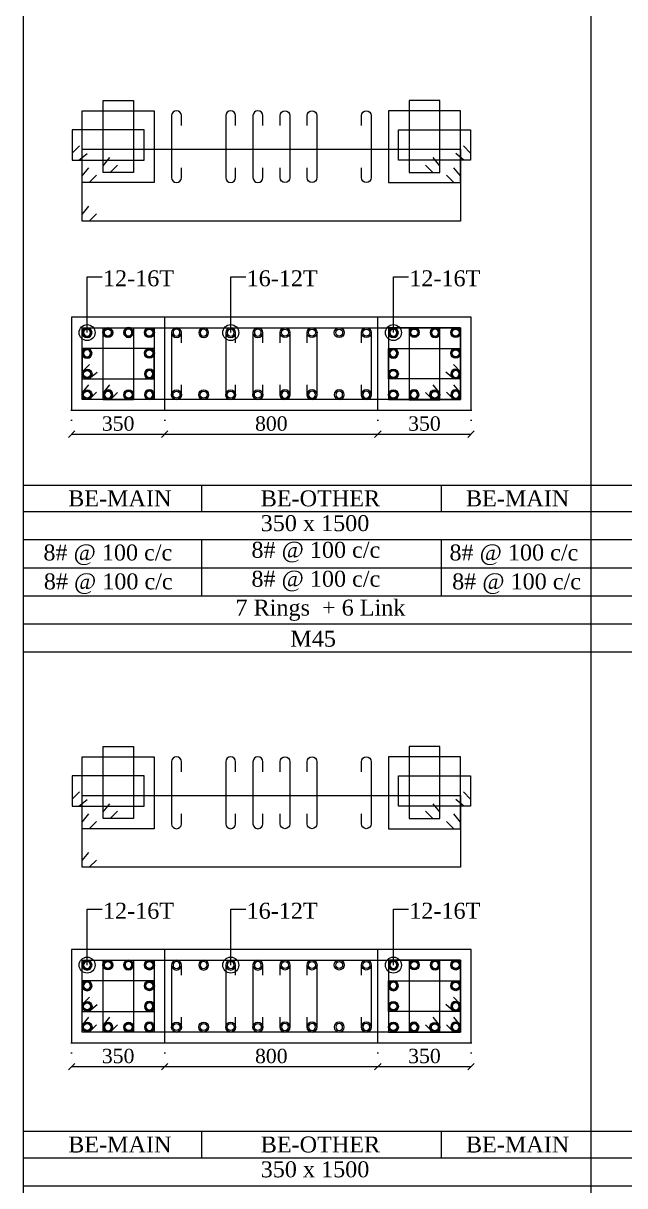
# Model space of a CAD drawing. Header units: millimetres. Extents: x 303 to 27724, y 300 to 68956.
# Drawn here: x 303 to 2561, y 30529 to 34898 of the extents above; entities that cross this region are included whole.
import ezdxf

# ---------------------------------------------------------------- set-up
doc = ezdxf.new("R2010")
doc.units = ezdxf.units.MM
doc.linetypes.add('( Hidden )', pattern=[0.375, 0.25, -0.125])
doc.linetypes.add('DOT2', pattern=[0.125, 0, -0.125])
doc.layers.get('Defpoints').update_dxf_attribs({"lineweight": 0})
for name, color, linetype, lineweight in [('S-COL. STEEL DIA', 1, 'Continuous', 9), ('S-DIM FOOTING', 7, 'Continuous', 0), ('S-SECTION', 5, 'Continuous', 0), ('S-SECTION MARK', 7, 'Continuous', 0), ('S-SHEET', 7, 'Continuous', 0), ('S-STEEL', 1, 'Continuous', 9), ('S-STEEL-1', 1, 'Continuous', 0), ('S-STEEL-1 C.S.', 106, 'Continuous', 0), ('S-TEXT', 7, 'Continuous', 0)]:
    doc.layers.add(name, color=color, linetype=linetype, lineweight=lineweight)
doc.styles.add('AR', font='ARIALUNI.TTF', dxfattribs={"width": 0.8})
doc.styles.add('S-ROMANS', font='times.ttf')
doc.styles.add('TEXT', font='times.ttf')
doc.dimstyles.new('100', dxfattribs={"dimtxt": 180, "dimasz": 80, "dimexe": 0.18, "dimexo": 0.0625, "dimgap": 1, "dimtad": 1, "dimdec": 0, "dimzin": 0, "dimdsep": 46, "dimtxsty": 'AR', "dimblk": 'DOT', "dimcen": 0.09, "dimse1": 1, "dimse2": 1, "dimclrd": 50, "dimclrt": 256, "dimadec": 0, "dimazin": 0, "dimtfac": 1, "dimtdec": 0, "dimtix": 1, "dimtofl": 0, "dimtmove": 2, "dimatfit": 0, "dimfxl": 1, "dimtolj": 1, "dimtzin": 0, "dimlwd": -1, "dimarcsym": 0})
doc.dimstyles.new('SETU', dxfattribs={"dimtxt": 230, "dimasz": 0.2, "dimexe": 0.1, "dimexo": 0.1, "dimgap": 0.05, "dimtad": 1, "dimdec": 0, "dimzin": 0, "dimdsep": 46, "dimtxsty": 'TEXT', "dimblk": 'OBLIQUE', "dimcen": 0.09, "dimdle": 0.1, "dimclrd": 4, "dimclre": 256, "dimclrt": 256, "dimadec": 1, "dimazin": 0, "dimtfac": 1, "dimtdec": 0, "dimtix": 1, "dimtofl": 0, "dimtmove": 2, "dimatfit": 0, "dimfxl": 1, "dimtolj": 1, "dimtzin": 0, "dimlwd": -1, "dimlwe": -1, "dimarcsym": 1})

# ---------------------------------------------------------------- blocks, each defined once
blk = doc.blocks.new('*U4')
at = {"layer": 'S-COL. STEEL DIA'}
h = blk.add_hatch(color=256, dxfattribs=at)
h.dxf.hatch_style = 1
h.paths.add_polyline_path([(-18.5, 0, 1), (18.5, 0, 1)])
h.paths.add_polyline_path([(13, 0, -1), (-13, 0, -1)], flags=16)
at = {"layer": 'S-COL. STEEL DIA', "lineweight": 5}
for radius in [18.5, 13]:
    blk.add_circle((0, 0), radius, dxfattribs=at)
blk = doc.blocks.new('_Oblique')
at = {"color": 0, "linetype": 'ByBlock', "lineweight": -2}
blk.add_line((-0.5, -0.5), (0.5, 0.5), dxfattribs=at)
blk = doc.blocks.new('*D1884')
at = {"layer": 'Defpoints', "color": 0}
for p in [(484.2, 31067.1), (834.2, 31067.1), (834.2, 30977.3)]:
    blk.add_point(p, dxfattribs=at)
at = {"layer": 'S-DIM FOOTING', "linetype": 'DOT2', "ltscale": 300}
for p, q in [((484.2, 31067), (484.2, 30977.1)), ((834.2, 31067), (834.2, 30977.1))]:
    blk.add_line(p, q, dxfattribs=at)
at = {"layer": 'S-DIM FOOTING', "ltscale": 300}
blk.add_line((484.1, 30977.3), (834.3, 30977.3), dxfattribs=at)
at = {"layer": 'S-DIM FOOTING', "linetype": 'ByBlock', "xscale": 24, "yscale": 24, "zscale": 24, "rotation": 180}
blk.add_blockref('_Oblique', (484.2, 30977.3), dxfattribs=at)
at = {"layer": 'S-DIM FOOTING', "linetype": 'ByBlock', "xscale": 24, "yscale": 24, "zscale": 24}
blk.add_blockref('_Oblique', (834.2, 30977.3), dxfattribs=at)
at = {"layer": 'S-DIM FOOTING', "insert": (659.2, 31016.7), "char_height": 54, "attachment_point": 5, "style": 'TEXT'}
blk.add_mtext('\\A1;350', dxfattribs=at)
blk = doc.blocks.new('*D1885')
at = {"layer": 'Defpoints', "color": 0}
for p in [(834.2, 31067.1), (1634.2, 31067.1), (1634.2, 30977.3)]:
    blk.add_point(p, dxfattribs=at)
at = {"layer": 'S-DIM FOOTING', "linetype": 'DOT2', "ltscale": 300}
for p, q in [((834.2, 31067), (834.2, 30977.1)), ((1634.2, 31067), (1634.2, 30977.1))]:
    blk.add_line(p, q, dxfattribs=at)
at = {"layer": 'S-DIM FOOTING', "ltscale": 300}
blk.add_line((834.1, 30977.3), (1634.3, 30977.3), dxfattribs=at)
at = {"layer": 'S-DIM FOOTING', "linetype": 'ByBlock', "xscale": 24, "yscale": 24, "zscale": 24, "rotation": 180}
blk.add_blockref('_Oblique', (834.2, 30977.3), dxfattribs=at)
at = {"layer": 'S-DIM FOOTING', "linetype": 'ByBlock', "xscale": 24, "yscale": 24, "zscale": 24}
blk.add_blockref('_Oblique', (1634.2, 30977.3), dxfattribs=at)
at = {"layer": 'S-DIM FOOTING', "insert": (1234.2, 31016.7), "char_height": 54, "attachment_point": 5, "style": 'TEXT'}
blk.add_mtext('\\A1;800', dxfattribs=at)
blk = doc.blocks.new('*D1886')
at = {"layer": 'Defpoints', "color": 0}
for p in [(1634.2, 31067.1), (1984.2, 31067.1), (1984.2, 30977.3)]:
    blk.add_point(p, dxfattribs=at)
at = {"layer": 'S-DIM FOOTING', "linetype": 'DOT2', "ltscale": 300}
for p, q in [((1634.2, 31067), (1634.2, 30977.1)), ((1984.2, 31067), (1984.2, 30977.1))]:
    blk.add_line(p, q, dxfattribs=at)
at = {"layer": 'S-DIM FOOTING', "ltscale": 300}
blk.add_line((1634.1, 30977.3), (1984.3, 30977.3), dxfattribs=at)
at = {"layer": 'S-DIM FOOTING', "linetype": 'ByBlock', "xscale": 24, "yscale": 24, "zscale": 24, "rotation": 180}
blk.add_blockref('_Oblique', (1634.2, 30977.3), dxfattribs=at)
at = {"layer": 'S-DIM FOOTING', "linetype": 'ByBlock', "xscale": 24, "yscale": 24, "zscale": 24}
blk.add_blockref('_Oblique', (1984.2, 30977.3), dxfattribs=at)
at = {"layer": 'S-DIM FOOTING', "insert": (1809.2, 31016.7), "char_height": 54, "attachment_point": 5, "style": 'TEXT'}
blk.add_mtext('\\A1;350', dxfattribs=at)
blk = doc.blocks.new('*U6')
at = {"layer": 'S-COL. STEEL DIA', "lineweight": 5}
for radius in [18.5, 13, 13]:
    blk.add_circle((0, 0), radius, dxfattribs=at)
blk = doc.blocks.new('_Dot')
at = {"linetype": 'ByBlock', "lineweight": -2}
blk.add_line((-0.5, 0), (-1, 0), dxfattribs=at)
at = {"linetype": 'ByBlock', "const_width": 0.5}
blk.add_lwpolyline([(-0.25, 0, 1), (0.25, 0, 1)], format="xyb", close=True, dxfattribs=at)
blk = doc.blocks.new('*D1887')
at = {"layer": 'Defpoints', "color": 0}
for p in [(484.2, 33443.7), (834.2, 33443.7), (834.2, 33353.8)]:
    blk.add_point(p, dxfattribs=at)
at = {"layer": 'S-DIM FOOTING', "linetype": 'DOT2', "ltscale": 300}
for p, q in [((484.2, 33443.5), (484.2, 33353.7)), ((834.2, 33443.5), (834.2, 33353.7))]:
    blk.add_line(p, q, dxfattribs=at)
at = {"layer": 'S-DIM FOOTING', "ltscale": 300}
blk.add_line((484.1, 33353.8), (834.3, 33353.8), dxfattribs=at)
at = {"layer": 'S-DIM FOOTING', "linetype": 'ByBlock', "xscale": 24, "yscale": 24, "zscale": 24, "rotation": 180}
blk.add_blockref('_Oblique', (484.2, 33353.8), dxfattribs=at)
at = {"layer": 'S-DIM FOOTING', "linetype": 'ByBlock', "xscale": 24, "yscale": 24, "zscale": 24}
blk.add_blockref('_Oblique', (834.2, 33353.8), dxfattribs=at)
at = {"layer": 'S-DIM FOOTING', "insert": (659.2, 33393.3), "char_height": 54, "attachment_point": 5, "style": 'TEXT'}
blk.add_mtext('\\A1;350', dxfattribs=at)
blk = doc.blocks.new('*D1888')
at = {"layer": 'Defpoints', "color": 0}
for p in [(834.2, 33443.7), (1634.2, 33443.7), (1634.2, 33353.8)]:
    blk.add_point(p, dxfattribs=at)
at = {"layer": 'S-DIM FOOTING', "linetype": 'DOT2', "ltscale": 300}
for p, q in [((834.2, 33443.5), (834.2, 33353.7)), ((1634.2, 33443.5), (1634.2, 33353.7))]:
    blk.add_line(p, q, dxfattribs=at)
at = {"layer": 'S-DIM FOOTING', "ltscale": 300}
blk.add_line((834.1, 33353.8), (1634.3, 33353.8), dxfattribs=at)
at = {"layer": 'S-DIM FOOTING', "linetype": 'ByBlock', "xscale": 24, "yscale": 24, "zscale": 24, "rotation": 180}
blk.add_blockref('_Oblique', (834.2, 33353.8), dxfattribs=at)
at = {"layer": 'S-DIM FOOTING', "linetype": 'ByBlock', "xscale": 24, "yscale": 24, "zscale": 24}
blk.add_blockref('_Oblique', (1634.2, 33353.8), dxfattribs=at)
at = {"layer": 'S-DIM FOOTING', "insert": (1234.2, 33393.3), "char_height": 54, "attachment_point": 5, "style": 'TEXT'}
blk.add_mtext('\\A1;800', dxfattribs=at)
blk = doc.blocks.new('*D1889')
at = {"layer": 'Defpoints', "color": 0}
for p in [(1634.2, 33443.7), (1984.2, 33443.7), (1984.2, 33353.8)]:
    blk.add_point(p, dxfattribs=at)
at = {"layer": 'S-DIM FOOTING', "linetype": 'DOT2', "ltscale": 300}
for p, q in [((1634.2, 33443.5), (1634.2, 33353.7)), ((1984.2, 33443.5), (1984.2, 33353.7))]:
    blk.add_line(p, q, dxfattribs=at)
at = {"layer": 'S-DIM FOOTING', "ltscale": 300}
blk.add_line((1634.1, 33353.8), (1984.3, 33353.8), dxfattribs=at)
at = {"layer": 'S-DIM FOOTING', "linetype": 'ByBlock', "xscale": 24, "yscale": 24, "zscale": 24, "rotation": 180}
blk.add_blockref('_Oblique', (1634.2, 33353.8), dxfattribs=at)
at = {"layer": 'S-DIM FOOTING', "linetype": 'ByBlock', "xscale": 24, "yscale": 24, "zscale": 24}
blk.add_blockref('_Oblique', (1984.2, 33353.8), dxfattribs=at)
at = {"layer": 'S-DIM FOOTING', "insert": (1809.2, 33393.3), "char_height": 54, "attachment_point": 5, "style": 'TEXT'}
blk.add_mtext('\\A1;350', dxfattribs=at)

msp = doc.modelspace()

# ---------------------------------------------------------------- linework, layer by layer
at = {"layer": 'S-SECTION'}
for points, elevation in [([(1984.2, 33443.7), (1984.2, 33793.7), (484.2, 33793.7), (484.2, 33443.7)], 8.9), ([(1984.2, 31067.1), (1984.2, 31417.1), (484.2, 31417.1), (484.2, 31067.1)], -0.2)]:
    msp.add_lwpolyline(points, close=True, dxfattribs=dict(at, elevation=elevation))
at = {"layer": 'S-SHEET'}
for p, q in [((303, 68956, -1.6), (303, 299.8, -1.1)), ((2433.6, 68956, -1.7), (2433.6, 299.8, -1.2)), ((303, 33162.3, 7.4), (27724.1, 33162.3, 7.4)), ((971.6, 33162.3, -1.3), (971.6, 33062.8, -1.3)), ((1871.6, 33162.3, -1.3), (1871.6, 33062.8, -1.3)), ((303, 33062.8, -0.7), (27724.1, 33062.8, -0.7)), ((303, 32957.5, -0.7), (27724.1, 32957.5, -0.7)), ((303, 32957.5, -0.7), (27724.1, 32957.5, -0.7)), ((971.6, 32957.5, -1.3), (971.6, 32746.2, -1.3)), ((1871.6, 32957.5, -1.3), (1871.6, 32746.2, -1.3)), ((303, 32851.7, -0.7), (27724.1, 32851.7, -0.7)), ((303, 32746.2, -0.7), (27724.1, 32746.2, -0.7)), ((303, 32640.7, -0.7), (27724.1, 32640.7, -0.7)), ((303, 30734.2, 7.4), (27724.1, 30734.2, 7.4)), ((971.6, 30734.2, -1.2), (971.6, 30634.7, -1.2)), ((1871.6, 30734.2, -1.2), (1871.6, 30634.7, -1.2)), ((303, 30634.7, -0.7), (27724.1, 30634.7, -0.7)), ((303, 30529.5, -0.7), (27724.1, 30529.5, -0.7)), ((303, 30529.5, -0.7), (27724.1, 30529.5, -0.7))]:
    msp.add_line(p, q, dxfattribs=at)
at = {"layer": 'S-SHEET', "color": 0}
msp.add_line((303, 32535.2, -0.7), (27724.1, 32535.2, -0.7), dxfattribs=at)
at = {"layer": 'S-STEEL', "color": 3}
for points, elevation in [([(896.8, 34513.1), (896.8, 34550.8, 1), (859.9, 34550.8), (859.9, 34317.7, 1), (896.8, 34317.7), (896.8, 34354.9)], 8.4), ([(1100.4, 34513.1), (1100.4, 34550.8, 1), (1063.5, 34550.8), (1063.5, 34317.7, 1), (1100.4, 34317.7), (1100.4, 34354.9)], 8.4), ([(1202.2, 34513.1), (1202.2, 34550.8, 1), (1165.3, 34550.8), (1165.3, 34317.7, 1), (1202.2, 34317.7), (1202.2, 34354.9)], 8.4), ([(1267, 34513.1), (1267, 34550.8, -1), (1303.9, 34550.8), (1303.9, 34317.7, -1), (1267, 34317.7), (1267, 34354.9)], 8.4), ([(1368.8, 34513.1), (1368.8, 34550.8, -1), (1405.7, 34550.8), (1405.7, 34317.7, -1), (1368.8, 34317.7), (1368.8, 34354.9)], 8.4), ([(1572.4, 34513.1), (1572.4, 34550.8, -1), (1609.3, 34550.8), (1609.3, 34317.7, -1), (1572.4, 34317.7), (1572.4, 34354.9)], 8.4), ([(896.8, 33697.5), (896.8, 33735.2, 1), (859.9, 33735.2), (859.9, 33502.1, 1), (896.8, 33502.1), (896.8, 33539.3)], 8.9), ([(1100.4, 33697.5), (1100.4, 33735.2, 1), (1063.5, 33735.2), (1063.5, 33502.1, 1), (1100.4, 33502.1), (1100.4, 33539.3)], 8.9), ([(1202.2, 33697.5), (1202.2, 33735.2, 1), (1165.3, 33735.2), (1165.3, 33502.1, 1), (1202.2, 33502.1), (1202.2, 33539.3)], 8.9), ([(1267, 33697.5), (1267, 33735.2, -1), (1303.9, 33735.2), (1303.9, 33502.1, -1), (1267, 33502.1), (1267, 33539.3)], 8.9), ([(1368.8, 33697.5), (1368.8, 33735.2, -1), (1405.7, 33735.2), (1405.7, 33502.1, -1), (1368.8, 33502.1), (1368.8, 33539.3)], 8.9), ([(1572.4, 33697.5), (1572.4, 33735.2, -1), (1609.3, 33735.2), (1609.3, 33502.1, -1), (1572.4, 33502.1), (1572.4, 33539.3)], 8.9), ([(896.8, 32085), (896.8, 32122.7, 1), (859.9, 32122.7), (859.9, 31889.6, 1), (896.8, 31889.6), (896.8, 31926.9)], -0.2), ([(1100.4, 32085), (1100.4, 32122.7, 1), (1063.5, 32122.7), (1063.5, 31889.6, 1), (1100.4, 31889.6), (1100.4, 31926.9)], -0.2), ([(1202.2, 32085), (1202.2, 32122.7, 1), (1165.3, 32122.7), (1165.3, 31889.6, 1), (1202.2, 31889.6), (1202.2, 31926.9)], -0.2), ([(1267, 32085), (1267, 32122.7, -1), (1303.9, 32122.7), (1303.9, 31889.6, -1), (1267, 31889.6), (1267, 31926.9)], -0.2), ([(1368.8, 32085), (1368.8, 32122.7, -1), (1405.7, 32122.7), (1405.7, 31889.6, -1), (1368.8, 31889.6), (1368.8, 31926.9)], -0.2), ([(1572.4, 32085), (1572.4, 32122.7, -1), (1609.3, 32122.7), (1609.3, 31889.6, -1), (1572.4, 31889.6), (1572.4, 31926.9)], -0.2), ([(896.8, 31321), (896.8, 31358.7, 1), (859.9, 31358.7), (859.9, 31125.6, 1), (896.8, 31125.6), (896.8, 31162.8)], -0.2), ([(1100.4, 31321), (1100.4, 31358.7, 1), (1063.5, 31358.7), (1063.5, 31125.6, 1), (1100.4, 31125.6), (1100.4, 31162.8)], -0.2), ([(1202.2, 31321), (1202.2, 31358.7, 1), (1165.3, 31358.7), (1165.3, 31125.6, 1), (1202.2, 31125.6), (1202.2, 31162.8)], -0.2), ([(1267, 31321), (1267, 31358.7, -1), (1303.9, 31358.7), (1303.9, 31125.6, -1), (1267, 31125.6), (1267, 31162.8)], -0.2), ([(1368.8, 31321), (1368.8, 31358.7, -1), (1405.7, 31358.7), (1405.7, 31125.6, -1), (1368.8, 31125.6), (1368.8, 31162.8)], -0.2), ([(1572.4, 31321), (1572.4, 31358.7, -1), (1609.3, 31358.7), (1609.3, 31125.6, -1), (1572.4, 31125.6), (1572.4, 31162.8)], -0.2)]:
    msp.add_lwpolyline(points, format="xyb", dxfattribs=dict(at, elevation=elevation))
at = {"layer": 'S-STEEL', "color": 1}
for points, elevation in [([(577.8, 34181.5), (550.2, 34154.2), (524.2, 34154.2), (524.2, 34424.2), (1945, 34424.2), (1945, 34154.2), (524.2, 34154.2), (524.2, 34179.2), (549.4, 34210.1)], 8.4), ([(577.8, 33511), (550.2, 33483.7), (524.2, 33483.7), (524.2, 33753.7), (1945, 33753.7), (1945, 33483.7), (524.2, 33483.7), (524.2, 33508.7), (549.4, 33539.6)], 8.9), ([(577.8, 31753.4), (550.2, 31726.1), (524.2, 31726.1), (524.2, 31996.1), (1945, 31996.1), (1945, 31726.1), (524.2, 31726.1), (524.2, 31751.1), (549.4, 31782)], -0.2), ([(577.8, 31134.4), (550.2, 31107.1), (524.2, 31107.1), (524.2, 31377.1), (1945, 31377.1), (1945, 31107.1), (524.2, 31107.1), (524.2, 31132.1), (549.4, 31163)], -0.2)]:
    msp.add_lwpolyline(points, dxfattribs=dict(at, elevation=elevation))
at = {"layer": 'S-STEEL-1', "color": 41}
for points, elevation in [([(656.2, 34364.5), (628.7, 34337.2), (602.7, 34337.2), (602.7, 34607.7), (717, 34607.7), (717, 34337.2), (602.7, 34337.2), (602.7, 34362.2), (627.9, 34393.1)], 8.4), ([(1813, 34364.5), (1840.5, 34337.2), (1866.5, 34337.2), (1866.5, 34607.7), (1752.2, 34607.7), (1752.2, 34337.2), (1866.5, 34337.2), (1866.5, 34362.2), (1841.3, 34393.1)], 8.4), ([(514, 34437.2), (486.7, 34409.6), (486.7, 34383.6), (757.2, 34383.6), (757.2, 34497.9), (486.7, 34497.9), (486.7, 34383.6), (511.7, 34383.6), (542.6, 34408.8)], 8.4), ([(1955.2, 34437.2), (1982.5, 34409.6), (1982.5, 34383.6), (1712, 34383.6), (1712, 34497.9), (1982.5, 34497.9), (1982.5, 34383.6), (1957.5, 34383.6), (1926.6, 34408.8)], 8.4), ([(656.2, 33510.5), (628.7, 33483.1), (602.7, 33483.1), (602.7, 33753.7), (717, 33753.7), (717, 33483.1), (602.7, 33483.1), (602.7, 33508.2), (627.9, 33539)], 8.9), ([(1813, 33510.5), (1840.5, 33483.1), (1866.5, 33483.1), (1866.5, 33753.7), (1752.2, 33753.7), (1752.2, 33483.1), (1866.5, 33483.1), (1866.5, 33508.2), (1841.3, 33539)], 8.9), ([(551.5, 33614.9), (524.2, 33587.4), (524.2, 33561.4), (794.7, 33561.4), (794.7, 33675.7), (524.2, 33675.7), (524.2, 33561.4), (549.2, 33561.4), (580.1, 33586.6)], 8.9), ([(1917.7, 33614.9), (1945, 33587.4), (1945, 33561.4), (1674.5, 33561.4), (1674.5, 33675.7), (1945, 33675.7), (1945, 33561.4), (1920, 33561.4), (1889.1, 33586.6)], 8.9), ([(656.2, 31936.5), (628.7, 31909.1), (602.7, 31909.1), (602.7, 32179.7), (717, 32179.7), (717, 31909.1), (602.7, 31909.1), (602.7, 31934.2), (627.9, 31965)], -0.2), ([(1813, 31936.5), (1840.5, 31909.1), (1866.5, 31909.1), (1866.5, 32179.7), (1752.2, 32179.7), (1752.2, 31909.1), (1866.5, 31909.1), (1866.5, 31934.2), (1841.3, 31965)], -0.2), ([(514, 32009.1), (486.7, 31981.6), (486.7, 31955.6), (757.2, 31955.6), (757.2, 32069.9), (486.7, 32069.9), (486.7, 31955.6), (511.7, 31955.6), (542.6, 31980.8)], -0.2), ([(1955.2, 32009.1), (1982.5, 31981.6), (1982.5, 31955.6), (1712, 31955.6), (1712, 32069.9), (1982.5, 32069.9), (1982.5, 31955.6), (1957.5, 31955.6), (1926.6, 31980.8)], -0.2), ([(656.2, 31133.9), (628.7, 31106.6), (602.7, 31106.6), (602.7, 31377.1), (717, 31377.1), (717, 31106.6), (602.7, 31106.6), (602.7, 31131.6), (627.9, 31162.5)], -0.2), ([(1813, 31133.9), (1840.5, 31106.6), (1866.5, 31106.6), (1866.5, 31377.1), (1752.2, 31377.1), (1752.2, 31106.6), (1866.5, 31106.6), (1866.5, 31131.6), (1841.3, 31162.5)], -0.2), ([(551.5, 31238.4), (524.2, 31210.8), (524.2, 31184.8), (794.7, 31184.8), (794.7, 31299.1), (524.2, 31299.1), (524.2, 31184.8), (549.2, 31184.8), (580.1, 31210)], -0.2), ([(1917.7, 31238.4), (1945, 31210.8), (1945, 31184.8), (1674.5, 31184.8), (1674.5, 31299.1), (1945, 31299.1), (1945, 31184.8), (1920, 31184.8), (1889.1, 31210)], -0.2)]:
    msp.add_lwpolyline(points, dxfattribs=dict(at, elevation=elevation))
at = {"layer": 'S-STEEL-1', "color": 6}
for points, elevation in [([(577.8, 34326.5), (550.2, 34299.2), (524.2, 34299.2), (524.2, 34569.2), (795, 34569.2), (795, 34299.2), (524.2, 34299.2), (524.2, 34324.2), (549.4, 34355.1)], 8.4), ([(1891.5, 34326.5), (1919, 34299.2), (1945, 34299.2), (1945, 34569.2), (1674.2, 34569.2), (1674.2, 34299.2), (1945, 34299.2), (1945, 34324.2), (1919.8, 34355.1)], 8.4), ([(577.8, 33511), (550.2, 33483.7), (524.2, 33483.7), (524.2, 33753.7), (795, 33753.7), (795, 33483.7), (524.2, 33483.7), (524.2, 33508.7), (549.4, 33539.6)], 8.9), ([(1891.5, 33511), (1919, 33483.7), (1945, 33483.7), (1945, 33753.7), (1674.2, 33753.7), (1674.2, 33483.7), (1945, 33483.7), (1945, 33508.7), (1919.8, 33539.6)], 8.9), ([(577.8, 31898.4), (550.2, 31871.1), (524.2, 31871.1), (524.2, 32141.1), (795, 32141.1), (795, 31871.1), (524.2, 31871.1), (524.2, 31896.1), (549.4, 31927)], -0.2), ([(1891.5, 31898.4), (1919, 31871.1), (1945, 31871.1), (1945, 32141.1), (1674.2, 32141.1), (1674.2, 31871.1), (1945, 31871.1), (1945, 31896.1), (1919.8, 31927)], -0.2), ([(577.8, 31134.4), (550.2, 31107.1), (524.2, 31107.1), (524.2, 31377.1), (795, 31377.1), (795, 31107.1), (524.2, 31107.1), (524.2, 31132.1), (549.4, 31163)], -0.2), ([(1891.5, 31134.4), (1919, 31107.1), (1945, 31107.1), (1945, 31377.1), (1674.2, 31377.1), (1674.2, 31107.1), (1945, 31107.1), (1945, 31132.1), (1919.8, 31163)], -0.2)]:
    msp.add_lwpolyline(points, dxfattribs=dict(at, elevation=elevation))
at = {"layer": 'S-STEEL-1 C.S.', "color": 8, "linetype": '( Hidden )'}
for p, q in [((834.2, 33443.7, 8.9), (834.2, 33793.7, 8.9)), ((1634.2, 33443.7, 8.9), (1634.2, 33793.7, 8.9)), ((834.2, 31067.1, -0.2), (834.2, 31417.1, -0.2)), ((1634.2, 31067.1, -0.2), (1634.2, 31417.1, -0.2))]:
    msp.add_line(p, q, dxfattribs=at)

# ---------------------------------------------------------------- block references
at = {"layer": 'S-COL. STEEL DIA', "xscale": -1}
for name, p, rotation in [('*U4', (542.7, 33735.2, 8.9), 180), ('*U4', (698.1, 33735.7, 8.9), 90.19403361430274), ('*U6', (878.3, 33735.2, 8.9), 180), ('*U6', (980.1, 33735.2, 8.9), 180), ('*U6', (1081.9, 33735.2, 8.9), 180), ('*U6', (1183.7, 33735.2, 8.9), 180), ('*U4', (1692.7, 33735.2, 8.9), 180), ('*U4', (1848.9, 33735.5, 8.9), 89.80596638569695), ('*U4', (542.7, 33657.5, 8.9), 180), ('*U4', (1692.7, 33657.5, 8.9), 180), ('*U4', (621.2, 33501.6, 8.9), 270.1940336143028), ('*U4', (1770.4, 33501.8, 8.9), 269.8059663856972), ('*U4', (542.7, 31358.7, -0.2), 180), ('*U4', (698.1, 31359.2, -0.2), 90.19403361430274), ('*U6', (878.3, 31358.7, -0.2), 180), ('*U6', (980.1, 31358.7, -0.2), 180), ('*U6', (1081.9, 31358.7, -0.2), 180), ('*U6', (1183.7, 31358.7, -0.2), 180), ('*U4', (1692.7, 31358.7, -0.2), 180), ('*U4', (1848.9, 31358.9, -0.2), 89.80596638569695), ('*U4', (542.7, 31281, -0.2), 180), ('*U4', (1692.7, 31281, -0.2), 180), ('*U4', (621.2, 31125, -0.2), 270.1940336143028), ('*U4', (1770.4, 31125.3, -0.2), 269.8059663856972)]:
    msp.add_blockref(name, p, dxfattribs=dict(at, rotation=rotation))
at = {"layer": 'S-COL. STEEL DIA'}
for name, p, rotation in [('*U4', (620.4, 33735.5, 8.9), 270.1940336143028), ('*U4', (776.6, 33735.2, 8.9), 180), ('*U6', (1285.5, 33735.2, 8.9), 180), ('*U6', (1387.3, 33735.2, 8.9), 180), ('*U6', (1489.1, 33735.2, 8.9), 180), ('*U6', (1590.9, 33735.2, 8.9), 180), ('*U4', (1771.2, 33735.7, 8.9), 269.8059663856972), ('*U4', (1926.6, 33735.2, 8.9), 180), ('*U4', (776.6, 33657.5, 8.9), 180), ('*U4', (1926.6, 33657.5, 8.9), 180), ('*U4', (698.9, 33501.8, 8.9), 90.19403361430282), ('*U4', (1848.1, 33501.6, 8.9), 89.80596638569716), ('*U4', (620.4, 31358.9, -0.2), 270.1940336143028), ('*U4', (776.6, 31358.7, -0.2), 180), ('*U6', (1285.5, 31358.7, -0.2), 180), ('*U6', (1387.3, 31358.7, -0.2), 180), ('*U6', (1489.1, 31358.7, -0.2), 180), ('*U6', (1590.9, 31358.7, -0.2), 180), ('*U4', (1771.2, 31359.2, -0.2), 269.8059663856972), ('*U4', (1926.6, 31358.7, -0.2), 180), ('*U4', (776.6, 31281, -0.2), 180), ('*U4', (1926.6, 31281, -0.2), 180), ('*U4', (698.9, 31125.3, -0.2), 90.19403361430282), ('*U4', (1848.1, 31125, -0.2), 89.80596638569716)]:
    msp.add_blockref(name, p, dxfattribs=dict(at, rotation=rotation))
for name, p in [('*U4', (542.7, 33579.8, 8.9)), ('*U4', (1692.7, 33579.8, 8.9)), ('*U4', (542.7, 33502.1, 8.9)), ('*U6', (878.3, 33502.1, 8.9)), ('*U6', (980.1, 33502.1, 8.9)), ('*U6', (1081.9, 33502.1, 8.9)), ('*U6', (1183.7, 33502.1, 8.9)), ('*U4', (1692.7, 33502.1, 8.9)), ('*U4', (542.7, 31203.3, -0.2)), ('*U4', (1692.7, 31203.3, -0.2)), ('*U4', (542.7, 31125.6, -0.2)), ('*U6', (878.3, 31125.6, -0.2)), ('*U6', (980.1, 31125.6, -0.2)), ('*U6', (1081.9, 31125.6, -0.2)), ('*U6', (1183.7, 31125.6, -0.2)), ('*U4', (1692.7, 31125.6, -0.2))]:
    msp.add_blockref(name, p, dxfattribs=at)
at = {"layer": 'S-COL. STEEL DIA', "xscale": -1}
for name, p in [('*U4', (776.6, 33579.8, 8.9)), ('*U4', (1926.6, 33579.8, 8.9)), ('*U4', (776.6, 33502.1, 8.9)), ('*U6', (1285.5, 33502.1, 8.9)), ('*U6', (1387.3, 33502.1, 8.9)), ('*U6', (1489.1, 33502.1, 8.9)), ('*U6', (1590.9, 33502.1, 8.9)), ('*U4', (1926.6, 33502.1, 8.9)), ('*U4', (776.6, 31203.3, -0.2)), ('*U4', (1926.6, 31203.3, -0.2)), ('*U4', (776.6, 31125.6, -0.2)), ('*U6', (1285.5, 31125.6, -0.2)), ('*U6', (1387.3, 31125.6, -0.2)), ('*U6', (1489.1, 31125.6, -0.2)), ('*U6', (1590.9, 31125.6, -0.2)), ('*U4', (1926.6, 31125.6, -0.2))]:
    msp.add_blockref(name, p, dxfattribs=at)

# ---------------------------------------------------------------- texts
at = {"layer": 'S-TEXT', "color": 7, "style": 'TEXT'}
for s, p in [('12-16T', (602.2, 33909.4, 8.9)), ('16-12T', (1141.5, 33909.4, 8.9)), ('12-16T', (1752.2, 33909.4, 8.9)), ('12-16T', (602.2, 31532.9, -0.2)), ('16-12T', (1141.5, 31532.9, -0.2)), ('12-16T', (1752.2, 31532.9, -0.2))]:
    msp.add_text(s, height=60, dxfattribs=at).set_placement(p)
at = {"layer": 'S-TEXT', "style": 'S-ROMANS'}
for s, p in [('BE-MAIN ', (471.6, 33082.5, -1.3)), ('BE-OTHER', (1194.6, 33082.5, -1.3)), ('BE-MAIN ', (1965.1, 33082.5, -1.3)), ('350 x 1500', (1194.4, 32989.3, -1.3)), ('8# @ 100 c/c', (378.6, 32879, -1.3)), ('8# @ 100 c/c', (1159.6, 32889, -1.3)), ('8# @ 100 c/c', (1903.1, 32879, -1.3)), ('8# @ 100 c/c', (380.1, 32770.4, -1.3)), ('8# @ 100 c/c', (1159.6, 32780.4, -1.3)), ('8# @ 100 c/c', (1913.1, 32770.4, -1.3)), ('7 Rings  + 6 Link', (1099.9, 32671.9, -1.3)), ('M45', (1305.7, 32555.2, -1.3)), ('BE-MAIN ', (471.6, 30654.5, -1.2)), ('BE-OTHER', (1194.6, 30654.5, -1.2)), ('BE-MAIN ', (1965.1, 30654.5, -1.2)), ('350 x 1500', (1194.4, 30561.2, -1.2))]:
    msp.add_text(s, height=60, dxfattribs=at).set_placement(p)

# ---------------------------------------------------------------- dimensions: what is measured, and where the dimension line sits
at = {"layer": 'S-DIM FOOTING', "ltscale": 300}
for base, p1, p2, picture, middle in [((834.2, 33353.8, 8.5), (484.2, 33443.7, 8.9), (834.2, 33443.7, 8.9), '*D1887', (659.2, 33393.3, 8.5)), ((1634.2, 33353.8, 8.5), (834.2, 33443.7, 8.9), (1634.2, 33443.7, 8.9), '*D1888', (1234.2, 33393.3, 8.5)), ((1984.2, 33353.8, 8.5), (1634.2, 33443.7, 8.9), (1984.2, 33443.7, 8.9), '*D1889', (1809.2, 33393.3, 8.5)), ((834.2, 30977.3, -0.5), (484.2, 31067.1, -0.2), (834.2, 31067.1, -0.2), '*D1884', (659.2, 31016.7, -0.5)), ((1634.2, 30977.3, -0.5), (834.2, 31067.1, -0.2), (1634.2, 31067.1, -0.2), '*D1885', (1234.2, 31016.7, -0.5)), ((1984.2, 30977.3, -0.5), (1634.2, 31067.1, -0.2), (1984.2, 31067.1, -0.2), '*D1886', (1809.2, 31016.7, -0.5))]:
    dim = msp.add_linear_dim(base=base, p1=p1, p2=p2, angle=180, dimstyle='SETU', override={"dimscale": 1.2, "dimtxt": 45, "dimasz": 20, "dimgap": 10, "dimblk1": 'Oblique', "dimblk2": 'Oblique', "dimsah": 1, "dimclrd": 256, "dimarcsym": 1}, dxfattribs=at)
    dim.commit()
    dim.dimension.update_dxf_attribs({"geometry": picture, "text_midpoint": middle})

# ---------------------------------------------------------------- leaders
at = {"layer": 'S-SECTION MARK'}
for points in [[(542.7, 33735.2, 8.9), (542.7, 33945.3, 8.9), (599.1, 33945.3, 8.9)], [(1081.9, 33735.2, 8.9), (1081.9, 33945.3, 8.9), (1138.3, 33945.3, 8.9)], [(1692.7, 33735.2, 8.9), (1692.7, 33945.3, 8.9), (1749.1, 33945.3, 8.9)], [(542.7, 31358.7, -0.2), (542.7, 31568.8, -0.2), (599.1, 31568.8, -0.2)], [(1081.9, 31358.7, -0.2), (1081.9, 31568.8, -0.2), (1138.3, 31568.8, -0.2)], [(1692.7, 31358.7, -0.2), (1692.7, 31568.8, -0.2), (1749.1, 31568.8, -0.2)]]:
    msp.add_leader(points, dimstyle='100', override={"dimasz": 60, "dimtad": 0, "dimclrd": 256, "dimldrblk": 'DotBlank', "dimfxl": 50, "dimfxlon": 1, "dimarcsym": 1}, dxfattribs=at)

doc.saveas('drawing.dxf')
